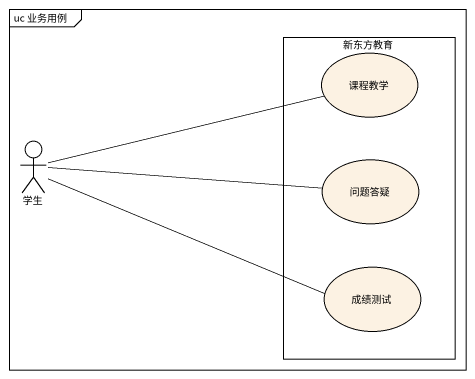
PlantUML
@startuml
mainframe uc 业务用例
rectangle 新东方教育 {
  usecase 课程教学
  usecase 问题答疑
  usecase 成绩测试
}
actor 学生
学生 -right- 课程教学
学生 -right- 问题答疑
学生 -right- 成绩测试
@enduml
